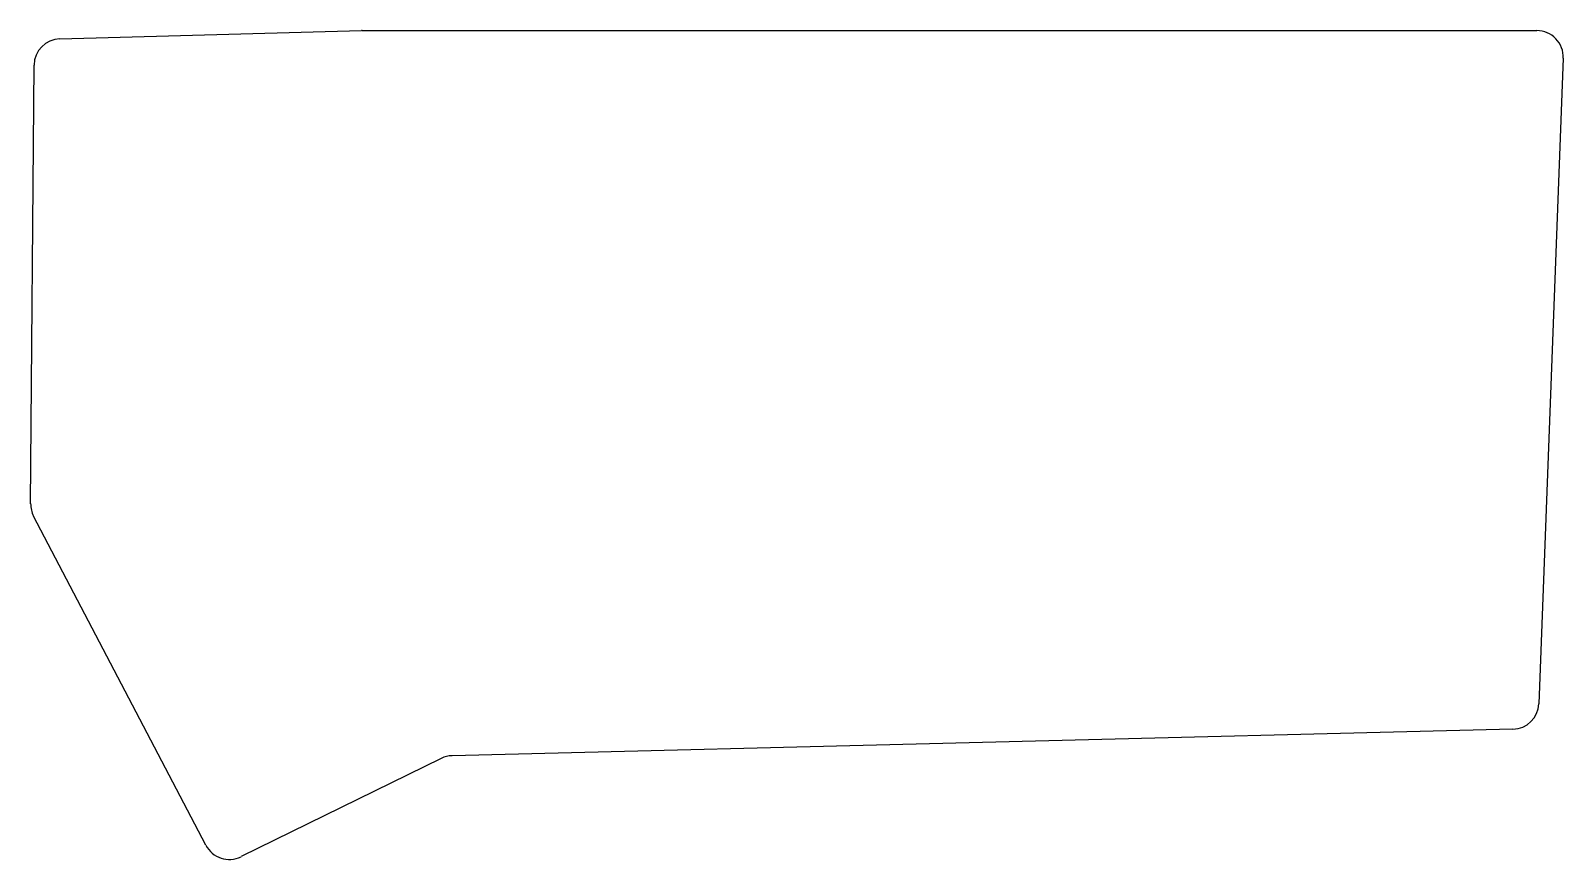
# Model space of a CAD drawing. Header units: millimetres. Extents: x 153 to 326, y -82 to 12.
import ezdxf

# ---------------------------------------------------------------- set-up
doc = ezdxf.new("R2010")
doc.units = ezdxf.units.MM

msp = doc.modelspace()

# ---------------------------------------------------------------- linework, layer by layer
at = {"linetype": 'CONTINUOUS'}
for p, q in [((156.4, 10.58), (190.46, 11.5)), ((190.54, 11.5), (323.28, 11.5)), ((153.09, -41.97), (153.48, 7.6)), ((326.28, 8.39), (323.51, -64.59)), ((172.89, -80.57), (153.43, -43.38)), ((320.58, -67.47), (200.72, -70.46)), ((199.47, -70.76), (176.87, -81.87))]:
    msp.add_line(p, q, dxfattribs=at)
for centre, start, end in [((156.48, 7.58), 91.5482, 179.5547), ((190.54, 8.5), 90, 91.5482), ((323.28, 8.5), 357.8225, 90), ((156.09, -41.99), 179.5547, 207.6141), ((320.51, -64.47), 271.4271, 357.8225), ((200.79, -73.46), 91.4271, 116.1672), ((175.54, -79.18), 207.6141, 296.1672)]:
    msp.add_arc(centre, 3, start, end, dxfattribs=at)

doc.saveas('drawing.dxf')
